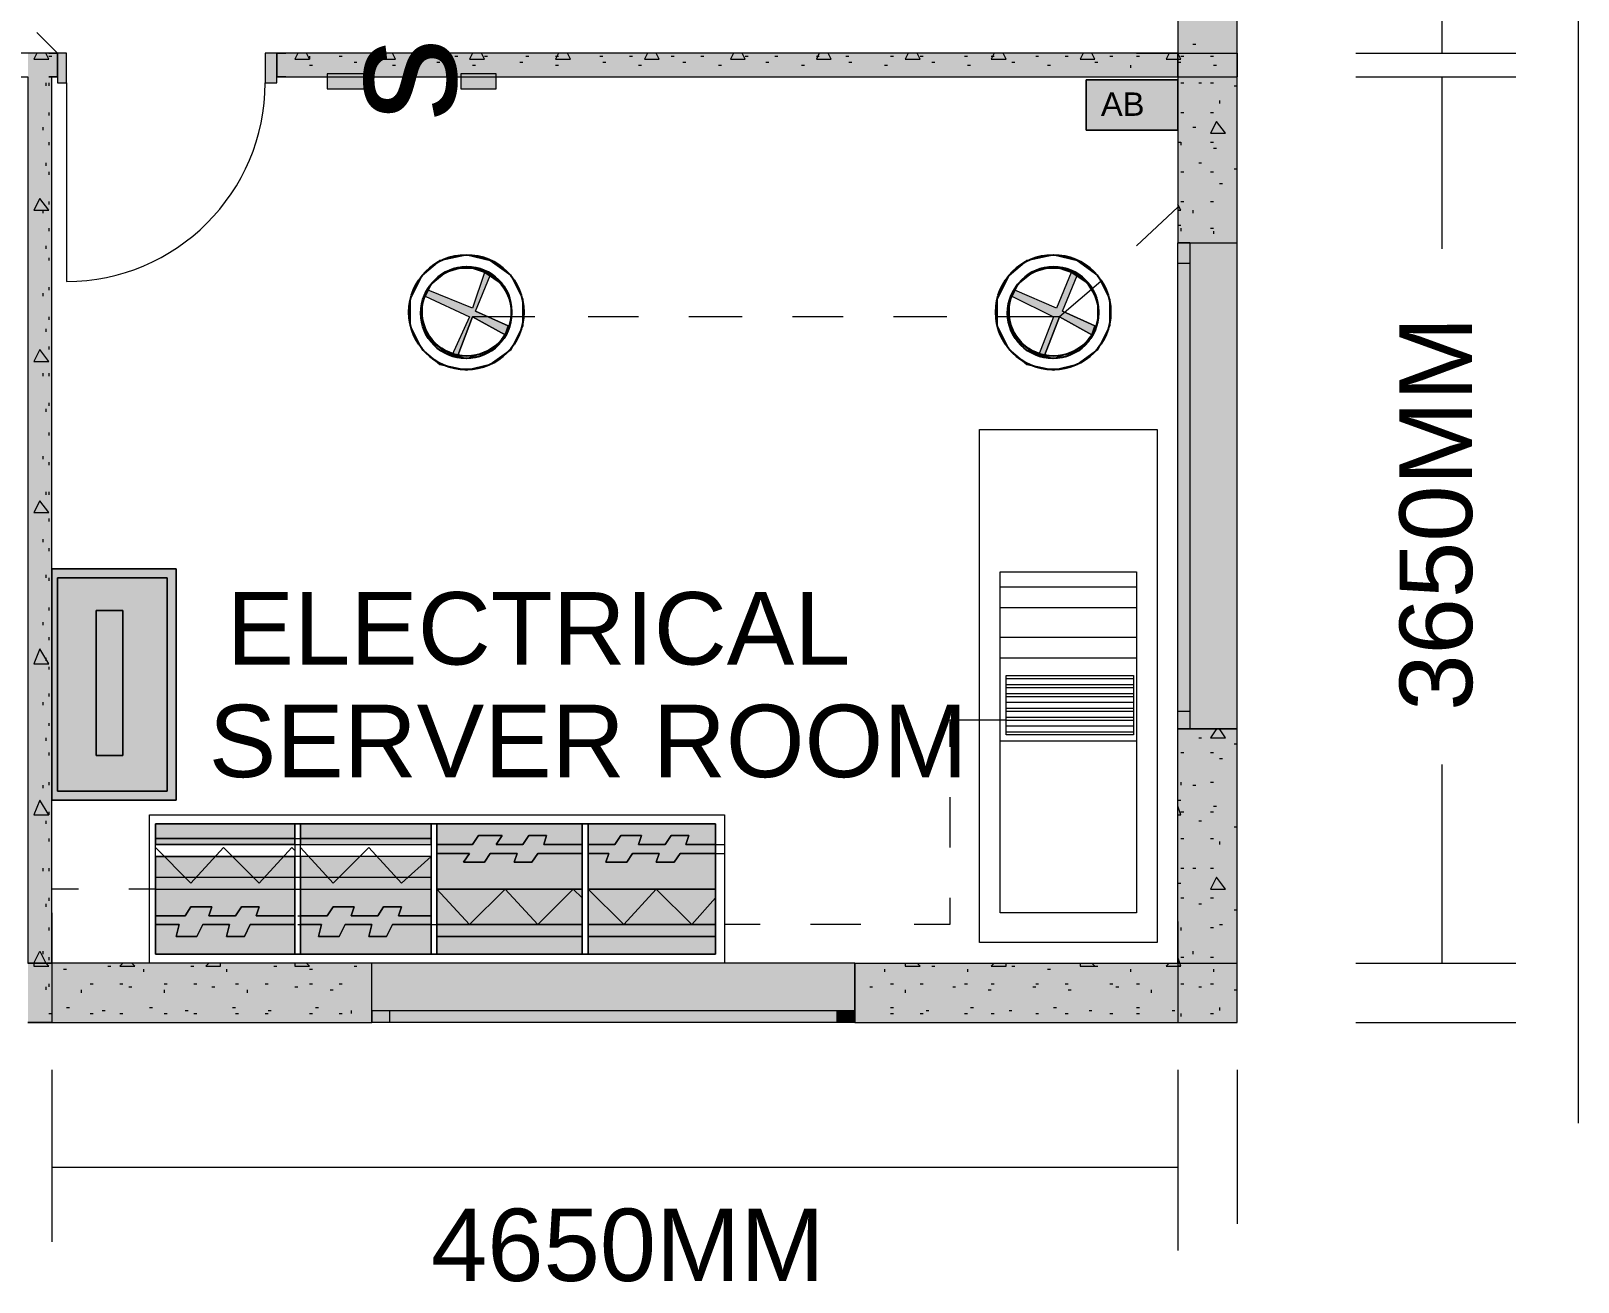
# Model space of a CAD drawing. Header units: inches. Extents: x 0.12 to 8.16, y 2.81 to 8.2.
# Drawn here: x 4.925 to 5.795, y 4.832 to 5.536 of the extents above; entities that cross this region are included whole.
import ezdxf

# ---------------------------------------------------------------- set-up
doc = ezdxf.new("R2010")
doc.units = ezdxf.units.IN
doc.header["$MEASUREMENT"] = 0
for name, color, linetype, true_color in [('PDF_Geometry', 7, 'Continuous', 0x029e21), ('PDF_Solid Fills', 7, 'Continuous', 0xffffff), ('PDF_Text', 7, 'Continuous', 0x5555ff)]:
    doc.layers.add(name, color=color, linetype=linetype, true_color=true_color)
doc.styles.add('PDF F2', font='arial.ttf')

msp = doc.modelspace()

# ---------------------------------------------------------------- hatches: boundary and pattern name
at = {"layer": 'PDF_Solid Fills', "true_color": 0xaaaaaa, "transparency": 33554559}
for points in [[(5.19333, 5.37), (5.19167, 5.365), (5.17333, 5.375), (5.165, 5.35333), (5.16167, 5.35333), (5.17167, 5.375), (5.14667, 5.38667), (5.14833, 5.39), (5.17333, 5.38), (5.18, 5.4), (5.18333, 5.39833), (5.175, 5.37833)], [(5.52333, 5.37), (5.52167, 5.365), (5.50333, 5.375), (5.495, 5.35333), (5.49167, 5.35333), (5.5, 5.375), (5.47667, 5.38667), (5.47833, 5.39), (5.50167, 5.38), (5.51, 5.4), (5.51333, 5.39833), (5.505, 5.37833)]]:
    msp.add_hatch(color=253, dxfattribs=at).paths.add_polyline_path(points)
at = {"layer": 'PDF_Solid Fills', "true_color": 0xffcc99, "transparency": 33554559}
for points in [[(5.07333, 5.08167), (5.07167, 5.08167), (4.995, 5.08167), (4.995, 5.09), (5.07333, 5.09)], [(5.07333, 5.03833), (5.05167, 5.03833), (5.05333, 5.04333), (5.04333, 5.04333), (5.04, 5.03833), (5.025, 5.03833), (5.02667, 5.04333), (5.015, 5.04333), (5.01167, 5.03833), (4.995, 5.03833), (4.995, 5.07167), (5.07333, 5.07167)]]:
    msp.add_hatch(color=31, dxfattribs=at).paths.add_polyline_path(points)
at = {"layer": 'PDF_Solid Fills', "true_color": 0x80ffff, "transparency": 33554559}
for points in [[(5.235, 5.07833), (5.21333, 5.07833), (5.215, 5.08333), (5.205, 5.08333), (5.20167, 5.07833), (5.18667, 5.07833), (5.19, 5.08333), (5.17667, 5.08333), (5.17333, 5.07833), (5.15333, 5.07833), (5.15333, 5.09), (5.235, 5.09)], [(5.23833, 5.09), (5.31, 5.09), (5.31, 5.07833), (5.29333, 5.07833), (5.295, 5.08333), (5.285, 5.08333), (5.28167, 5.07833), (5.26667, 5.07833), (5.26833, 5.08333), (5.25667, 5.08333), (5.25333, 5.07833), (5.23833, 5.07833)]]:
    msp.add_hatch(color=131, dxfattribs=at).paths.add_polyline_path(points)
at = {"layer": 'PDF_Solid Fills', "true_color": 0xaaaaff, "transparency": 33554559}
msp.add_hatch(color=161, dxfattribs=at).paths.add_polyline_path([(5.07333, 5.07833), (5.07167, 5.07833), (4.995, 5.07833), (4.995, 5.08167), (5.07333, 5.08167)])
at = {"layer": 'PDF_Solid Fills', "transparency": 33554559}
for points in [[(5.235, 5.07333), (5.21, 5.07333), (5.20667, 5.06833), (5.19667, 5.06833), (5.19833, 5.07333), (5.18333, 5.07333), (5.18, 5.06833), (5.16833, 5.06833), (5.17167, 5.07333), (5.15333, 5.07333), (5.15333, 5.07833), (5.17333, 5.07833), (5.17667, 5.08333), (5.19, 5.08333), (5.18667, 5.07833), (5.20167, 5.07833), (5.205, 5.08333), (5.215, 5.08333), (5.21333, 5.07833), (5.235, 5.07833)], [(5.31, 5.07333), (5.29, 5.07333), (5.28667, 5.06833), (5.27667, 5.06833), (5.27833, 5.07333), (5.26333, 5.07333), (5.26, 5.06833), (5.24833, 5.06833), (5.25, 5.07333), (5.23833, 5.07333), (5.23833, 5.07833), (5.25333, 5.07833), (5.25667, 5.08333), (5.26833, 5.08333), (5.26667, 5.07833), (5.28167, 5.07833), (5.285, 5.08333), (5.295, 5.08333), (5.29333, 5.07833), (5.31, 5.07833)]]:
    msp.add_hatch(color=3, dxfattribs=at).paths.add_polyline_path(points)
at = {"layer": 'PDF_Solid Fills', "true_color": 0xff6600, "transparency": 33554559}
msp.add_hatch(color=30, dxfattribs=at).paths.add_polyline_path([(5.235, 5.05333), (5.15333, 5.05333), (5.15333, 5.07333), (5.17167, 5.07333), (5.16833, 5.06833), (5.18, 5.06833), (5.18333, 5.07333), (5.19833, 5.07333), (5.19667, 5.06833), (5.20667, 5.06833), (5.21, 5.07333), (5.235, 5.07333)])
at = {"layer": 'PDF_Solid Fills', "true_color": 0xc0c0c0, "transparency": 33554559}
for points in [[(5.31, 5.05333), (5.23833, 5.05333), (5.23833, 5.07333), (5.25, 5.07333), (5.24833, 5.06833), (5.26, 5.06833), (5.26333, 5.07333), (5.27833, 5.07333), (5.27667, 5.06833), (5.28667, 5.06833), (5.29, 5.07333), (5.31, 5.07333)], [(5.15, 5.03833), (5.13167, 5.03833), (5.13333, 5.04333), (5.12333, 5.04333), (5.12, 5.03833), (5.105, 5.03833), (5.10667, 5.04333), (5.095, 5.04333), (5.09167, 5.03833), (5.07667, 5.03833), (5.07667, 5.07167), (5.15, 5.07167)]]:
    msp.add_hatch(color=9, dxfattribs=at).paths.add_polyline_path(points)
at = {"layer": 'PDF_Solid Fills', "true_color": 0x800080, "transparency": 33554559}
for points in [[(5.045, 5.02667), (5.035, 5.02667), (5.03667, 5.03333), (5.02167, 5.03333), (5.01833, 5.02667), (5.00667, 5.02667), (5.00833, 5.03333), (4.995, 5.03333), (4.995, 5.03833), (5.01167, 5.03833), (5.015, 5.04333), (5.02667, 5.04333), (5.025, 5.03833), (5.04, 5.03833), (5.04333, 5.04333), (5.05333, 5.04333), (5.05167, 5.03833), (5.07333, 5.03833), (5.07333, 5.03333), (5.04833, 5.03333)], [(5.07667, 5.03833), (5.09167, 5.03833), (5.095, 5.04333), (5.10667, 5.04333), (5.105, 5.03833), (5.12, 5.03833), (5.12333, 5.04333), (5.13333, 5.04333), (5.13167, 5.03833), (5.15, 5.03833), (5.15, 5.03333), (5.12833, 5.03333), (5.125, 5.02667), (5.115, 5.02667), (5.11667, 5.03333), (5.10167, 5.03333), (5.09833, 5.02667), (5.08667, 5.02667), (5.08833, 5.03333), (5.07667, 5.03333)]]:
    msp.add_hatch(color=216, dxfattribs=at).paths.add_polyline_path(points)
at = {"layer": 'PDF_Solid Fills', "true_color": 0xe8e8e8, "transparency": 33554559}
for points in [[(5.07333, 5.01667), (4.995, 5.01667), (4.995, 5.03333), (5.00833, 5.03333), (5.00667, 5.02667), (5.01833, 5.02667), (5.02167, 5.03333), (5.03667, 5.03333), (5.035, 5.02667), (5.045, 5.02667), (5.04833, 5.03333), (5.07333, 5.03333)], [(5.07667, 5.03333), (5.08833, 5.03333), (5.08667, 5.02667), (5.09833, 5.02667), (5.10167, 5.03333), (5.11667, 5.03333), (5.115, 5.02667), (5.125, 5.02667), (5.12833, 5.03333), (5.15, 5.03333), (5.15, 5.01667), (5.07667, 5.01667)]]:
    msp.add_hatch(color=254, dxfattribs=at).paths.add_polyline_path(points)

# ---------------------------------------------------------------- linework, layer by layer
at = {"layer": 'PDF_Geometry', "color": 7, "lineweight": 13}
for points in [[(5.06333, 6.47667), (5.06333, 6.46333), (5.57, 6.465), (5.57, 5.41667), (5.57667, 5.41667), (5.60333, 5.41667), (5.60333, 6.53), (5.59667, 6.53), (5.60333, 6.53), (5.59667, 6.53), (5.57, 6.53), (5.57, 6.47833)], [(5.57, 5.48), (5.57, 5.50833), (5.51833, 5.50833), (5.51833, 5.48)], [(5.57667, 5.41667), (5.57, 5.41667)], [(5.00667, 5.10333), (5.00667, 5.23333), (4.93667, 5.23333), (4.93667, 5.10333)], [(4.94, 5.10833), (5.00167, 5.10833), (5.00167, 5.22833), (4.94, 5.22833)], [(4.97667, 5.21), (4.96167, 5.21), (4.96167, 5.12833), (4.97667, 5.12833)], [(5.07333, 5.08167), (5.07333, 5.09), (4.995, 5.09), (4.995, 5.08167), (5.07167, 5.08167)], [(5.07667, 5.09), (5.07667, 5.08167), (5.15, 5.08167), (5.15, 5.09)], [(5.235, 5.07833), (5.235, 5.09), (5.15333, 5.09), (5.15333, 5.07833), (5.17333, 5.07833), (5.17667, 5.08333), (5.19, 5.08333), (5.18667, 5.07833), (5.20167, 5.07833), (5.205, 5.08333), (5.215, 5.08333), (5.21333, 5.07833)], [(5.23833, 5.09), (5.23833, 5.07833), (5.25333, 5.07833), (5.25667, 5.08333), (5.26833, 5.08333), (5.26667, 5.07833), (5.28167, 5.07833), (5.285, 5.08333), (5.295, 5.08333), (5.29333, 5.07833), (5.31, 5.07833), (5.31, 5.09)], [(5.07333, 5.07833), (5.07333, 5.08167), (4.995, 5.08167), (4.995, 5.07833), (5.07167, 5.07833)], [(5.07667, 5.08167), (5.07667, 5.07833), (5.15, 5.07833), (5.15, 5.08167)], [(5.235, 5.07333), (5.235, 5.07833), (5.21333, 5.07833), (5.215, 5.08333), (5.205, 5.08333), (5.20167, 5.07833), (5.18667, 5.07833), (5.19, 5.08333), (5.17667, 5.08333), (5.17333, 5.07833), (5.15333, 5.07833), (5.15333, 5.07333), (5.17167, 5.07333), (5.16833, 5.06833), (5.18, 5.06833), (5.18333, 5.07333), (5.19833, 5.07333), (5.19667, 5.06833), (5.20667, 5.06833), (5.21, 5.07333)], [(5.31, 5.07333), (5.31, 5.07833), (5.29333, 5.07833), (5.295, 5.08333), (5.285, 5.08333), (5.28167, 5.07833), (5.26667, 5.07833), (5.26833, 5.08333), (5.25667, 5.08333), (5.25333, 5.07833), (5.23833, 5.07833), (5.23833, 5.07333), (5.25, 5.07333), (5.24833, 5.06833), (5.26, 5.06833), (5.26333, 5.07333), (5.27833, 5.07333), (5.27667, 5.06833), (5.28667, 5.06833), (5.29, 5.07333)], [(5.235, 5.05333), (5.235, 5.07333), (5.21, 5.07333), (5.20667, 5.06833), (5.19667, 5.06833), (5.19833, 5.07333), (5.18333, 5.07333), (5.18, 5.06833), (5.16833, 5.06833), (5.17167, 5.07333), (5.15333, 5.07333), (5.15333, 5.05333)], [(5.31, 5.05333), (5.31, 5.07333), (5.29, 5.07333), (5.28667, 5.06833), (5.27667, 5.06833), (5.27833, 5.07333), (5.26333, 5.07333), (5.26, 5.06833), (5.24833, 5.06833), (5.25, 5.07333), (5.23833, 5.07333), (5.23833, 5.05333)], [(5.07333, 5.03833), (5.07333, 5.07167), (4.995, 5.07167), (4.995, 5.03833), (5.01167, 5.03833), (5.015, 5.04333), (5.02667, 5.04333), (5.025, 5.03833), (5.04, 5.03833), (5.04333, 5.04333), (5.05333, 5.04333), (5.05167, 5.03833)], [(5.15, 5.03833), (5.15, 5.07167), (5.07667, 5.07167), (5.07667, 5.03833), (5.09167, 5.03833), (5.095, 5.04333), (5.10667, 5.04333), (5.105, 5.03833), (5.12, 5.03833), (5.12333, 5.04333), (5.13333, 5.04333), (5.13167, 5.03833)], [(5.045, 5.02667), (5.04833, 5.03333), (5.07333, 5.03333), (5.07333, 5.03833), (5.05167, 5.03833), (5.05333, 5.04333), (5.04333, 5.04333), (5.04, 5.03833), (5.025, 5.03833), (5.02667, 5.04333), (5.015, 5.04333), (5.01167, 5.03833), (4.995, 5.03833), (4.995, 5.03333), (5.00833, 5.03333), (5.00667, 5.02667), (5.01833, 5.02667), (5.02167, 5.03333), (5.03667, 5.03333), (5.035, 5.02667)], [(5.07667, 5.03833), (5.07667, 5.03333), (5.08833, 5.03333), (5.08667, 5.02667), (5.09833, 5.02667), (5.10167, 5.03333), (5.11667, 5.03333), (5.115, 5.02667), (5.125, 5.02667), (5.12833, 5.03333), (5.15, 5.03333), (5.15, 5.03833), (5.13167, 5.03833), (5.13333, 5.04333), (5.12333, 5.04333), (5.12, 5.03833), (5.105, 5.03833), (5.10667, 5.04333), (5.095, 5.04333), (5.09167, 5.03833)], [(5.07333, 5.01667), (5.07333, 5.03333), (5.04833, 5.03333), (5.045, 5.02667), (5.035, 5.02667), (5.03667, 5.03333), (5.02167, 5.03333), (5.01833, 5.02667), (5.00667, 5.02667), (5.00833, 5.03333), (4.995, 5.03333), (4.995, 5.01667)], [(5.07667, 5.03333), (5.07667, 5.01667), (5.15, 5.01667), (5.15, 5.03333), (5.12833, 5.03333), (5.125, 5.02667), (5.115, 5.02667), (5.11667, 5.03333), (5.10167, 5.03333), (5.09833, 5.02667), (5.08667, 5.02667), (5.08833, 5.03333)], [(5.235, 5.02667), (5.235, 5.03333), (5.15333, 5.03333), (5.15333, 5.02667)], [(5.23833, 5.03333), (5.23833, 5.02667), (5.31, 5.02667), (5.31, 5.03333)], [(5.235, 5.01667), (5.235, 5.02667), (5.15333, 5.02667), (5.15333, 5.01667)], [(5.31, 5.01667), (5.31, 5.02667), (5.23833, 5.02667), (5.23833, 5.01667)]]:
    msp.add_lwpolyline(points, close=True, dxfattribs=at)
at = {"layer": 'PDF_Geometry', "color": 253, "lineweight": 9, "true_color": 0xaaaaaa}
for points in [[(5.795, 6.015), (5.795, 4.92167)], [(4.93667, 5.04), (4.93667, 4.97833)], [(5.57, 5.035), (5.57, 4.97833)], [(4.93667, 4.95167), (4.93667, 4.855)], [(5.57, 4.95167), (5.57, 4.85)], [(5.60333, 4.95167), (5.60333, 4.865)], [(5.57, 4.89667), (4.93667, 4.89667)]]:
    msp.add_lwpolyline(points, dxfattribs=at)
at = {"layer": 'PDF_Geometry', "color": 251, "lineweight": 9, "true_color": 0x6a6a6a}
for points in [[(5.71833, 5.82833), (5.71833, 5.52333)], [(5.54667, 5.52333), (5.60333, 5.52333)], [(5.67, 5.52333), (5.76, 5.52333)], [(5.54333, 5.51), (5.60333, 5.51)], [(5.67, 5.51), (5.76, 5.51)], [(5.71833, 5.51), (5.71833, 5.41333)], [(5.175, 5.37833), (5.19333, 5.37)], [(5.505, 5.37833), (5.52333, 5.37)], [(5.17167, 5.375), (5.16167, 5.35333)], [(5.19167, 5.365), (5.17333, 5.375), (5.165, 5.35333)], [(5.5, 5.375), (5.49167, 5.35333)], [(5.52167, 5.365), (5.50333, 5.375), (5.495, 5.35333)], [(5.71833, 5.12333), (5.71833, 5.01167)], [(5.53833, 5.01167), (5.60333, 5.01167)], [(5.67, 5.01167), (5.76, 5.01167)], [(5.55667, 4.97833), (5.60333, 4.97833)], [(5.67, 4.97833), (5.76, 4.97833)]]:
    msp.add_lwpolyline(points, dxfattribs=at)
at = {"layer": 'PDF_Geometry', "color": 1, "lineweight": 13}
for points in [[(4.94, 5.52333), (4.92833, 5.535)], [(4.93667, 5.21833), (4.93667, 5.24)], [(4.93667, 5.16), (4.93667, 5.19)], [(5.47333, 5.14833), (5.44167, 5.14833), (5.44167, 5.13333)], [(4.93667, 5.10333), (4.93667, 5.13167)], [(5.44167, 5.105), (5.44167, 5.07667)], [(4.95167, 5.05333), (4.93667, 5.05333), (4.93667, 5.075)], [(4.995, 5.05333), (4.98, 5.05333)], [(5.44167, 5.04833), (5.44167, 5.03333), (5.42167, 5.03333)], [(5.335, 5.03333), (5.315, 5.03333)], [(5.39167, 5.03333), (5.36333, 5.03333)]]:
    msp.add_lwpolyline(points, dxfattribs=at)
at = {"layer": 'PDF_Geometry', "color": 54, "lineweight": 13, "true_color": 0x9f9f00}
for points in [[(5.57833, 5.52833), (5.58, 5.52833)], [(5.57, 5.52), (5.57167, 5.52), (5.57, 5.52333)], [(5.57, 5.51833), (5.57167, 5.51833)], [(5.57167, 5.52167), (5.57333, 5.52167)], [(5.58833, 5.52167), (5.59, 5.52167)], [(5.59, 5.51667), (5.59167, 5.51667)], [(5.57167, 5.50667), (5.57333, 5.50667)], [(5.58167, 5.50667), (5.58333, 5.50667)], [(5.58833, 5.50667), (5.59, 5.50667)], [(5.60167, 5.505), (5.60333, 5.505)], [(5.57167, 5.49), (5.57333, 5.49)], [(5.58833, 5.49), (5.59, 5.49)], [(5.59333, 5.49667), (5.59333, 5.495)], [(5.57833, 5.48167), (5.58, 5.48167)], [(5.57, 5.47333), (5.57167, 5.47333), (5.57167, 5.47167)], [(5.58833, 5.47333), (5.59, 5.47333)], [(5.59, 5.47), (5.59167, 5.47)], [(5.57167, 5.45667), (5.57333, 5.45667)], [(5.58167, 5.46167), (5.58333, 5.46167)], [(5.58833, 5.45667), (5.59, 5.45667)], [(5.60167, 5.45833), (5.60333, 5.45833)], [(5.59333, 5.45), (5.595, 5.45)], [(5.57, 5.435), (5.57167, 5.435), (5.57, 5.43833)], [(5.57167, 5.44), (5.57333, 5.44)], [(5.58833, 5.44), (5.59, 5.44)], [(5.57833, 5.435), (5.57833, 5.43333)], [(5.57, 5.42667), (5.57167, 5.42667)], [(5.57167, 5.425), (5.57167, 5.42333)], [(5.58833, 5.425), (5.59, 5.425)], [(5.59, 5.42333), (5.59, 5.42167)], [(5.59167, 5.14333), (5.58833, 5.13833), (5.59667, 5.13833), (5.59333, 5.14333)], [(5.58167, 5.13833), (5.58333, 5.13833)], [(5.60167, 5.135), (5.60333, 5.135)], [(5.57167, 5.13), (5.57333, 5.13)], [(5.58833, 5.13), (5.59, 5.13)], [(5.59333, 5.12667), (5.595, 5.12667)], [(5.57167, 5.11333), (5.57167, 5.11167)], [(5.57833, 5.11167), (5.58, 5.11167)], [(5.58833, 5.11333), (5.59, 5.11333)], [(5.57, 5.10333), (5.57167, 5.10333)], [(5.57, 5.095), (5.57167, 5.095), (5.57, 5.1)], [(5.59, 5.1), (5.59167, 5.1)], [(5.57167, 5.09667), (5.57333, 5.09667)], [(5.58167, 5.09167), (5.58333, 5.09167)], [(5.58833, 5.09667), (5.59, 5.09667)], [(5.57167, 5.08167), (5.57333, 5.08167)], [(5.58833, 5.08167), (5.59, 5.08167)], [(5.60167, 5.08833), (5.60333, 5.08833)], [(5.59333, 5.08), (5.59333, 5.07833)], [(5.57167, 5.065), (5.57333, 5.065)], [(5.57833, 5.065), (5.58, 5.065)], [(5.58833, 5.065), (5.59, 5.065)], [(5.57, 5.05667), (5.57167, 5.05667)], [(5.57167, 5.04833), (5.57333, 5.04833)], [(5.58833, 5.04833), (5.59, 5.04833)], [(5.59, 5.05333), (5.59167, 5.05333)], [(5.58167, 5.045), (5.58333, 5.045)], [(5.60167, 5.04167), (5.60333, 5.04167)], [(5.57167, 5.03167), (5.57167, 5.03)], [(5.58833, 5.03167), (5.59, 5.03167)], [(5.59333, 5.03333), (5.595, 5.03333)], [(4.92667, 5.01167), (4.92667, 5.01), (4.935, 5.01), (4.93333, 5.01167)], [(4.97667, 5.01167), (4.975, 5.01), (4.98333, 5.01), (4.98167, 5.01167)], [(5.025, 5.01167), (5.02333, 5.01), (5.03167, 5.01), (5.03167, 5.01167)], [(5.07333, 5.01167), (5.07333, 5.01), (5.08167, 5.01), (5.08, 5.01167)], [(5.41667, 5.01167), (5.41667, 5.01), (5.425, 5.01), (5.42333, 5.01167)], [(5.46667, 5.01167), (5.465, 5.01), (5.47333, 5.01), (5.47333, 5.01167)], [(5.515, 5.01167), (5.515, 5.01), (5.52333, 5.01), (5.52167, 5.01167)], [(5.565, 5.01167), (5.56333, 5.01), (5.57, 5.01)], [(5.57167, 5.01), (5.57, 5.01), (5.57167, 5.01), (5.57, 5.015)], [(5.57167, 5.015), (5.57333, 5.015)], [(5.57833, 5.01833), (5.57833, 5.01667)], [(5.58833, 5.015), (5.59, 5.015)], [(4.94333, 5.00833), (4.945, 5.00833)], [(4.96833, 5.01), (4.97, 5.01)], [(4.98833, 5.00833), (4.98833, 5.00667)], [(5.015, 5.01), (5.01667, 5.01)], [(5.035, 5.00833), (5.035, 5.00667)], [(5.06167, 5.01), (5.06333, 5.01)], [(5.08167, 5.00833), (5.08333, 5.00833)], [(5.10667, 5.01), (5.10833, 5.01)], [(5.405, 5.00833), (5.405, 5.00667)], [(5.43167, 5.01), (5.43333, 5.01)], [(5.45167, 5.00833), (5.45167, 5.00667)], [(5.47667, 5.01), (5.47833, 5.01)], [(5.49667, 5.00833), (5.49833, 5.00833)], [(5.52333, 5.01), (5.525, 5.01)], [(5.54333, 5.00833), (5.54333, 5.00667)], [(5.59, 5.00833), (5.59, 5.00667)], [(4.93333, 4.99833), (4.93333, 4.99667)], [(4.935, 5), (4.935, 4.99833)], [(4.95333, 4.99667), (4.95333, 4.995)], [(4.95833, 5), (4.96, 5)], [(4.975, 5), (4.97667, 5)], [(4.98, 4.99833), (4.98167, 4.99833)], [(5, 5), (5.00167, 5)], [(5, 4.99667), (5, 4.995)], [(5.01667, 5), (5.01833, 5)], [(5.02667, 4.99833), (5.02833, 4.99833)], [(5.04, 5), (5.04167, 5)], [(5.04667, 4.99667), (5.04667, 4.995)], [(5.05667, 5), (5.05833, 5)], [(5.07333, 4.99833), (5.075, 4.99833)], [(5.08167, 5), (5.08333, 5)], [(5.09333, 4.99667), (5.095, 4.99667)], [(5.09833, 5), (5.1, 5)], [(5.39667, 4.99833), (5.39833, 4.99833)], [(5.40833, 5), (5.41, 5)], [(5.41667, 4.99667), (5.41667, 4.995)], [(5.425, 5), (5.42667, 5)], [(5.44333, 4.99833), (5.445, 4.99833)], [(5.45, 5), (5.45167, 5)], [(5.46333, 4.99667), (5.465, 4.99667)], [(5.465, 5), (5.46667, 5)], [(5.48833, 4.99833), (5.49, 4.99833)], [(5.49, 5), (5.49167, 5)], [(5.50667, 5), (5.50833, 5)], [(5.50833, 4.99667), (5.51, 4.99667)], [(5.53167, 5), (5.53333, 5)], [(5.535, 4.99833), (5.53667, 4.99833)], [(5.54667, 5), (5.54833, 5)], [(5.555, 4.99667), (5.555, 4.995)], [(5.57167, 5), (5.57333, 5)], [(5.58167, 4.99833), (5.58333, 4.99833)], [(5.58833, 5), (5.59, 5)], [(5.60167, 4.99667), (5.60333, 4.99667)], [(4.945, 4.98667), (4.94667, 4.98667)], [(4.99167, 4.98667), (4.99333, 4.98667)], [(5.03833, 4.98667), (5.04, 4.98667)], [(5.085, 4.98667), (5.08667, 4.98667)], [(5.40833, 4.98667), (5.41, 4.98667)], [(5.45333, 4.98667), (5.455, 4.98667)], [(5.5, 4.98667), (5.50167, 4.98667)], [(5.54667, 4.98667), (5.54833, 4.98667)], [(5.59333, 4.98667), (5.59333, 4.985)], [(4.935, 4.98333), (4.93667, 4.98333)], [(4.95833, 4.98333), (4.96, 4.98333)], [(4.965, 4.985), (4.96667, 4.985)], [(4.975, 4.98333), (4.97667, 4.98333)], [(5, 4.98333), (5.00167, 4.98333)], [(5.01167, 4.985), (5.01333, 4.985)], [(5.01667, 4.98333), (5.01833, 4.98333)], [(5.04, 4.98333), (5.04167, 4.98333)], [(5.05667, 4.98333), (5.05833, 4.98333)], [(5.05833, 4.985), (5.06, 4.985)], [(5.08167, 4.98333), (5.08333, 4.98333)], [(5.09833, 4.98333), (5.1, 4.98333)], [(5.105, 4.985), (5.105, 4.98333)], [(5.40833, 4.98333), (5.41, 4.98333)], [(5.425, 4.98333), (5.42667, 4.98333)], [(5.42833, 4.985), (5.43, 4.985)], [(5.45, 4.98333), (5.45167, 4.98333)], [(5.465, 4.98333), (5.46667, 4.98333)], [(5.475, 4.985), (5.47667, 4.985)], [(5.49, 4.98333), (5.49167, 4.98333)], [(5.50667, 4.98333), (5.50833, 4.98333)], [(5.52, 4.985), (5.52167, 4.985)], [(5.53167, 4.98333), (5.53333, 4.98333)], [(5.54667, 4.98333), (5.54833, 4.98333)], [(5.56667, 4.985), (5.56833, 4.985)], [(5.57167, 4.98333), (5.57167, 4.98167)], [(5.58833, 4.98333), (5.59, 4.98333)]]:
    msp.add_lwpolyline(points, dxfattribs=at)
at = {"layer": 'PDF_Geometry', "color": 7, "lineweight": 9}
for points in [[(4.93667, 5.01167), (4.93667, 5.51), (4.94, 5.51), (4.94, 5.52333), (4.92333, 5.52333), (4.73167, 5.52333), (4.73167, 5.51), (4.73167, 5.52333), (4.73167, 5.51), (4.92333, 5.51), (4.92333, 5.01167)], [(4.94, 5.52333), (4.935, 5.52333), (4.94, 5.52333), (4.94, 5.51), (4.935, 5.51), (4.94, 5.51), (4.935, 5.51)], [(4.935, 5.52333), (4.94, 5.52333), (4.94, 5.51)], [(5.06333, 5.51), (5.06833, 5.51), (5.06333, 5.51), (5.06333, 5.52333), (5.06333, 5.51), (5.57, 5.51), (5.57, 5.52333), (5.06333, 5.52333), (5.06833, 5.52333), (5.06333, 5.52333), (5.06833, 5.52333)], [(5.06333, 5.52333), (5.06333, 5.51), (5.06833, 5.51)], [(5.60333, 5.52333), (5.60333, 5.51)], [(4.92333, 4.97833), (4.93667, 4.97833)]]:
    msp.add_lwpolyline(points, dxfattribs=at)
at = {"layer": 'PDF_Geometry', "color": 85, "lineweight": 13, "true_color": 0x68b353}
for points in [[(4.92833, 5.52333), (4.92667, 5.52), (4.935, 5.52), (4.93333, 5.52333)], [(4.935, 5.52167), (4.93667, 5.52167)], [(5.075, 5.52333), (5.07333, 5.52), (5.08167, 5.52), (5.08, 5.52333)], [(5.08167, 5.52167), (5.08167, 5.52)], [(5.08167, 5.51667), (5.08333, 5.51667)], [(5.09833, 5.52167), (5.1, 5.52167)], [(5.10667, 5.51833), (5.10833, 5.51833)], [(5.12333, 5.52333), (5.12167, 5.52), (5.13, 5.52), (5.12833, 5.52333)], [(5.12167, 5.52167), (5.12333, 5.52167)], [(5.12833, 5.51667), (5.13, 5.51667)], [(5.13833, 5.52167), (5.14, 5.52167)], [(5.15333, 5.51833), (5.155, 5.51833)], [(5.16333, 5.52167), (5.165, 5.52167)], [(5.17333, 5.52333), (5.17167, 5.52), (5.18, 5.52), (5.17833, 5.52333)], [(5.17333, 5.51667), (5.175, 5.51667)], [(5.18, 5.52167), (5.18167, 5.52167)], [(5.2, 5.51833), (5.20167, 5.51833)], [(5.20333, 5.52167), (5.205, 5.52167)], [(5.22167, 5.52333), (5.22, 5.52), (5.22833, 5.52), (5.22667, 5.52333)], [(5.22, 5.52167), (5.22167, 5.52167)], [(5.22, 5.51667), (5.22167, 5.51667)], [(5.245, 5.52167), (5.24667, 5.52167)], [(5.24667, 5.51833), (5.24833, 5.51833)], [(5.26167, 5.52167), (5.26333, 5.52167)], [(5.26667, 5.51667), (5.26833, 5.51667)], [(5.27167, 5.52333), (5.27, 5.52), (5.27833, 5.52), (5.27667, 5.52333)], [(5.285, 5.52167), (5.28667, 5.52167)], [(5.29167, 5.51833), (5.29333, 5.51833)], [(5.30167, 5.52167), (5.30333, 5.52167)], [(5.31167, 5.51667), (5.31333, 5.51667)], [(5.32, 5.52333), (5.31833, 5.52), (5.32667, 5.52), (5.325, 5.52333)], [(5.32667, 5.52167), (5.32833, 5.52167)], [(5.33833, 5.51833), (5.34, 5.51833)], [(5.34333, 5.52167), (5.345, 5.52167)], [(5.35833, 5.51667), (5.36, 5.51667)], [(5.36833, 5.52333), (5.36667, 5.52), (5.375, 5.52), (5.37333, 5.52333)], [(5.36667, 5.52167), (5.36833, 5.52167)], [(5.38333, 5.52167), (5.385, 5.52167)], [(5.385, 5.51833), (5.38667, 5.51833)], [(5.405, 5.51667), (5.40667, 5.51667)], [(5.40833, 5.52167), (5.41, 5.52167)], [(5.41833, 5.52333), (5.41667, 5.52), (5.425, 5.52), (5.42333, 5.52333)], [(5.425, 5.52167), (5.42667, 5.52167)], [(5.43167, 5.51833), (5.43333, 5.51833)], [(5.45, 5.52167), (5.45167, 5.52167)], [(5.45167, 5.51667), (5.45333, 5.51667)], [(5.46667, 5.52333), (5.465, 5.52), (5.47333, 5.52), (5.47167, 5.52333)], [(5.465, 5.52167), (5.46667, 5.52167)], [(5.47667, 5.51833), (5.47833, 5.51833)], [(5.49, 5.52167), (5.49167, 5.52167)], [(5.49667, 5.51667), (5.49833, 5.51667)], [(5.50667, 5.52167), (5.50833, 5.52167)], [(5.51667, 5.52333), (5.515, 5.52), (5.52333, 5.52), (5.52167, 5.52333)], [(5.52333, 5.51833), (5.525, 5.51833)], [(5.53167, 5.52167), (5.53333, 5.52167)], [(5.54333, 5.51667), (5.54333, 5.515)], [(5.54667, 5.52167), (5.54833, 5.52167)], [(5.565, 5.52333), (5.56333, 5.52), (5.57, 5.52)], [(4.93333, 5.50667), (4.93333, 5.505)], [(4.935, 5.50667), (4.935, 5.505)], [(4.935, 5.49), (4.935, 5.48833)], [(4.93167, 5.48167), (4.93167, 5.48)], [(4.935, 5.47333), (4.935, 5.47167)], [(4.93333, 5.46167), (4.93333, 5.46)], [(4.935, 5.45667), (4.935, 5.455)], [(4.935, 5.44), (4.935, 5.43833)], [(4.93167, 5.435), (4.93167, 5.43333)], [(4.935, 5.425), (4.935, 5.42333)], [(4.93333, 5.415), (4.93333, 5.41333)], [(4.935, 5.40833), (4.935, 5.40667)], [(4.93167, 5.38833), (4.93167, 5.38667)], [(4.935, 5.39167), (4.935, 5.39)], [(4.93333, 5.36833), (4.93333, 5.36667)], [(4.935, 5.375), (4.935, 5.37333)], [(4.935, 5.35833), (4.935, 5.35667)], [(4.93167, 5.34333), (4.93167, 5.34167)], [(4.935, 5.34333), (4.935, 5.34167)], [(4.935, 5.32667), (4.935, 5.325)], [(4.93333, 5.32333), (4.93333, 5.32167)], [(4.935, 5.31), (4.935, 5.30833)], [(4.93167, 5.29667), (4.93167, 5.295)], [(4.935, 5.29333), (4.935, 5.29167)], [(4.93333, 5.27667), (4.93333, 5.275)], [(4.935, 5.27667), (4.935, 5.275)], [(4.935, 5.26167), (4.935, 5.26)], [(4.93167, 5.25), (4.93167, 5.24833)], [(4.935, 5.245), (4.935, 5.24333)], [(4.93333, 5.23), (4.93333, 5.22833)], [(4.935, 5.22833), (4.935, 5.22667)], [(4.935, 5.21167), (4.935, 5.21)], [(4.93167, 5.20333), (4.93167, 5.20167)], [(4.935, 5.195), (4.935, 5.19333)], [(4.93333, 5.18333), (4.93333, 5.18167)], [(4.935, 5.17833), (4.935, 5.17667)], [(4.935, 5.16333), (4.935, 5.16167)], [(4.93167, 5.15833), (4.93167, 5.15667)], [(4.935, 5.14667), (4.935, 5.145)], [(4.93333, 5.13833), (4.93333, 5.13667)], [(4.935, 5.13), (4.935, 5.12833)], [(4.93167, 5.11167), (4.93167, 5.11)], [(4.935, 5.11333), (4.935, 5.11167)], [(4.93333, 5.09167), (4.93333, 5.09)], [(4.935, 5.09667), (4.935, 5.095)], [(4.935, 5.08167), (4.935, 5.08)], [(4.93167, 5.065), (4.93167, 5.06333)], [(4.935, 5.065), (4.935, 5.06333)], [(4.935, 5.04833), (4.935, 5.04667)], [(4.93333, 5.045), (4.93333, 5.04333)], [(4.935, 5.03167), (4.935, 5.03)], [(4.92667, 5.01167), (4.93, 5.01833), (4.93333, 5.01167)], [(4.93167, 5.01833), (4.93167, 5.01667)], [(4.935, 5.015), (4.935, 5.01333)]]:
    msp.add_lwpolyline(points, dxfattribs=at)
at = {"layer": 'PDF_Geometry', "color": 30, "lineweight": 9, "true_color": 0xff6600}
for points in [[(4.94, 5.50667), (4.945, 5.50667), (4.945, 5.52333), (4.94, 5.52333)], [(5.06333, 5.52333), (5.05667, 5.52333), (5.05667, 5.50667), (5.06333, 5.50667)]]:
    msp.add_lwpolyline(points, close=True, dxfattribs=at)
at = {"layer": 'PDF_Geometry', "color": 8, "lineweight": 13, "true_color": 0x7f7f7f}
for points in [[(5.09167, 5.51167), (5.09167, 5.50333), (5.11333, 5.50333), (5.11333, 5.51167)], [(5.16667, 5.51167), (5.16667, 5.50333), (5.18667, 5.50333), (5.18667, 5.51167)], [(5.17, 5.41), (5.155, 5.40667), (5.145, 5.39833), (5.13833, 5.385), (5.13833, 5.37), (5.145, 5.35667), (5.155, 5.34833), (5.17, 5.345), (5.18333, 5.34833), (5.195, 5.35667), (5.20167, 5.37), (5.20167, 5.385), (5.195, 5.39833), (5.18333, 5.40667)], [(5.17, 5.35167), (5.18, 5.355), (5.19, 5.36167), (5.195, 5.37167), (5.195, 5.38333), (5.19, 5.39333), (5.18, 5.4), (5.17, 5.40333), (5.15833, 5.4), (5.15, 5.39333), (5.145, 5.38333), (5.145, 5.37167), (5.15, 5.36167), (5.15833, 5.355)], [(5.17, 5.40333), (5.15833, 5.4), (5.15, 5.39333), (5.145, 5.38333), (5.145, 5.37167), (5.15, 5.36167), (5.15833, 5.355), (5.17, 5.35167), (5.18, 5.355), (5.19, 5.36167), (5.195, 5.37167), (5.195, 5.38333), (5.19, 5.39333), (5.18, 5.4)], [(5.5, 5.41), (5.485, 5.40667), (5.475, 5.39833), (5.46833, 5.385), (5.46833, 5.37), (5.475, 5.35667), (5.485, 5.34833), (5.5, 5.345), (5.51333, 5.34833), (5.525, 5.35667), (5.53167, 5.37), (5.53167, 5.385), (5.525, 5.39833), (5.51333, 5.40667)], [(5.5, 5.35167), (5.51, 5.355), (5.52, 5.36167), (5.525, 5.37167), (5.525, 5.38333), (5.52, 5.39333), (5.51, 5.4), (5.5, 5.40333), (5.48833, 5.4), (5.48, 5.39333), (5.475, 5.38333), (5.475, 5.37167), (5.48, 5.36167), (5.48833, 5.355)], [(5.5, 5.40333), (5.48833, 5.4), (5.48, 5.39333), (5.475, 5.38333), (5.475, 5.37167), (5.48, 5.36167), (5.48833, 5.355), (5.5, 5.35167), (5.51, 5.355), (5.52, 5.36167), (5.525, 5.37167), (5.525, 5.38333), (5.52, 5.39333), (5.51, 5.4)], [(5.19333, 5.37), (5.175, 5.37833), (5.18333, 5.39833), (5.18, 5.4), (5.17333, 5.38), (5.14833, 5.39), (5.14667, 5.38667), (5.17167, 5.375), (5.16167, 5.35333), (5.165, 5.35333), (5.17333, 5.375), (5.19167, 5.365)], [(5.52333, 5.37), (5.505, 5.37833), (5.51333, 5.39833), (5.51, 5.4), (5.50167, 5.38), (5.47833, 5.39), (5.47667, 5.38667), (5.5, 5.375), (5.49167, 5.35333), (5.495, 5.35333), (5.50333, 5.375), (5.52167, 5.365)]]:
    msp.add_lwpolyline(points, close=True, dxfattribs=at)
at = {"layer": 'PDF_Geometry', "color": 251, "lineweight": 9, "true_color": 0x6a6a6a}
for points in [[(5.11333, 5.50333), (5.11333, 5.51167), (5.09167, 5.51167), (5.09167, 5.50333)], [(5.18667, 5.50333), (5.18667, 5.51167), (5.16667, 5.51167), (5.16667, 5.50333)]]:
    msp.add_lwpolyline(points, close=True, dxfattribs=at)
at = {"layer": 'PDF_Geometry', "color": 1, "lineweight": 13}
msp.add_lwpolyline([(5.51833, 5.50833), (5.57, 5.50833), (5.57, 5.48), (5.51833, 5.48)], close=True, dxfattribs=at)
at = {"layer": 'PDF_Geometry', "color": 30, "lineweight": 13, "true_color": 0xff6600}
msp.add_lwpolyline([(4.945, 5.50667), (4.945, 5.395, 0.41418), (5.05667, 5.50667)], format="xyb", dxfattribs=at)
at = {"layer": 'PDF_Geometry', "color": 54, "lineweight": 13, "true_color": 0x9f9f00}
for points in [[(5.59167, 5.485), (5.58833, 5.47833), (5.59667, 5.47833)], [(5.59167, 5.06), (5.58833, 5.05333), (5.59667, 5.05333)]]:
    msp.add_lwpolyline(points, close=True, dxfattribs=at)
at = {"layer": 'PDF_Geometry', "color": 85, "lineweight": 13, "true_color": 0x68b353}
for points in [[(4.93, 5.44167), (4.92667, 5.435), (4.935, 5.435)], [(4.93, 5.35667), (4.92667, 5.35), (4.935, 5.35)], [(4.93, 5.27167), (4.92667, 5.265), (4.935, 5.265)], [(4.93, 5.18833), (4.92667, 5.18), (4.935, 5.18)], [(4.93, 5.10333), (4.92667, 5.095), (4.935, 5.095)]]:
    msp.add_lwpolyline(points, close=True, dxfattribs=at)
at = {"layer": 'PDF_Geometry', "color": 7, "lineweight": 13}
for points in [[(5.57, 5.43667), (5.54667, 5.415)], [(5.57667, 5.41667), (5.60333, 5.41667)], [(5.52667, 5.395), (5.50333, 5.375), (5.46833, 5.375)], [(5.20833, 5.375), (5.17333, 5.375)], [(5.26667, 5.375), (5.23833, 5.375)], [(5.325, 5.375), (5.295, 5.375)], [(5.38167, 5.375), (5.35333, 5.375)], [(5.44, 5.375), (5.41, 5.375)], [(5.38833, 4.985), (5.38833, 5.01167), (5.57, 5.01167), (5.57, 5.14333), (5.57667, 5.14333), (5.60333, 5.14333), (5.57667, 5.14333), (5.57, 5.14333), (5.57667, 5.14333)], [(5.38833, 5.01167), (5.38833, 4.985), (5.38833, 4.97833), (5.38833, 4.985), (5.38833, 4.97833), (5.57, 4.97833), (5.60333, 4.97833), (5.60333, 5.14333)], [(5.235, 5.05333), (5.15333, 5.05333)], [(5.15333, 5.05333), (5.15333, 5.03333)], [(5.235, 5.03333), (5.235, 5.05333)], [(5.31, 5.05333), (5.23833, 5.05333)], [(5.23833, 5.05333), (5.23833, 5.03333)], [(5.31, 5.03333), (5.31, 5.05333)], [(5.15333, 5.03333), (5.235, 5.03333)], [(5.23833, 5.03333), (5.31, 5.03333)], [(4.93667, 4.97833), (4.92333, 4.97833), (4.93667, 4.97833), (5.11667, 4.97833), (5.11667, 4.985), (5.11667, 4.97833), (5.11667, 4.985), (5.11667, 5.01167), (4.93667, 5.01167), (4.92333, 5.01167), (4.93667, 5.01167)], [(5.11667, 4.985), (5.11667, 5.01167)]]:
    msp.add_lwpolyline(points, dxfattribs=at)
at = {"layer": 'PDF_Geometry', "color": 30, "lineweight": 13, "true_color": 0xff6600}
for points in [[(5.57, 5.14333), (5.57, 5.41667)], [(5.60333, 5.14333), (5.60333, 5.41667)], [(5.57, 5.15333), (5.57, 5.405)], [(5.57667, 5.405), (5.57667, 5.15333)], [(5.38833, 5.01167), (5.11667, 5.01167)], [(5.38833, 4.97833), (5.11667, 4.97833)], [(5.12667, 4.985), (5.37833, 4.985)], [(5.37833, 4.97833), (5.12667, 4.97833)]]:
    msp.add_lwpolyline(points, dxfattribs=at)
at = {"layer": 'PDF_Geometry', "color": 30, "lineweight": 9, "true_color": 0xff6600}
for points in [[(5.57667, 5.41667), (5.57667, 5.405), (5.57, 5.405), (5.57, 5.41667)], [(5.57, 5.14333), (5.57, 5.15333), (5.57667, 5.15333), (5.57667, 5.14333)], [(5.11667, 4.985), (5.12667, 4.985), (5.12667, 4.97833), (5.11667, 4.97833)], [(5.38833, 4.97833), (5.37833, 4.97833), (5.37833, 4.985), (5.38833, 4.985)]]:
    msp.add_lwpolyline(points, dxfattribs=at)
at = {"layer": 'PDF_Geometry', "color": 123, "lineweight": 13, "true_color": 0x71cebe}
for points in [[(5.17, 5.41), (5.18333, 5.40667), (5.195, 5.39833), (5.20167, 5.385), (5.20167, 5.37), (5.195, 5.35667), (5.18333, 5.34833), (5.17, 5.345), (5.155, 5.34833), (5.145, 5.35667), (5.13833, 5.37), (5.13833, 5.385), (5.145, 5.39833), (5.155, 5.40667)], [(5.17, 5.40333), (5.15833, 5.4), (5.15, 5.39333), (5.145, 5.38333), (5.145, 5.37167), (5.15, 5.36167), (5.15833, 5.355), (5.17, 5.35167), (5.18, 5.355), (5.19, 5.36167), (5.195, 5.37167), (5.195, 5.38333), (5.19, 5.39333), (5.18, 5.4)], [(5.5, 5.41), (5.51333, 5.40667), (5.525, 5.39833), (5.53167, 5.385), (5.53167, 5.37), (5.525, 5.35667), (5.51333, 5.34833), (5.5, 5.345), (5.485, 5.34833), (5.475, 5.35667), (5.46833, 5.37), (5.46833, 5.385), (5.475, 5.39833), (5.485, 5.40667)], [(5.5, 5.40333), (5.48833, 5.4), (5.48, 5.39333), (5.475, 5.38333), (5.475, 5.37167), (5.48, 5.36167), (5.48833, 5.355), (5.5, 5.35167), (5.51, 5.355), (5.52, 5.36167), (5.525, 5.37167), (5.525, 5.38333), (5.52, 5.39333), (5.51, 5.4)]]:
    msp.add_lwpolyline(points, close=True, dxfattribs=at)
at = {"layer": 'PDF_Geometry', "color": 156, "lineweight": 13, "true_color": 0x004080}
for points in [[(5.55833, 5.02333), (5.45833, 5.02333), (5.45833, 5.31167), (5.55833, 5.31167)], [(5.00667, 5.23333), (5.00667, 5.10333), (4.93667, 5.10333), (4.93667, 5.23333)], [(5.54667, 5.04), (5.47, 5.04), (5.47, 5.23167), (5.54667, 5.23167)], [(5.00167, 5.22833), (5.00167, 5.10833), (4.94, 5.10833), (4.94, 5.22833)], [(4.97667, 5.21), (4.97667, 5.12833), (4.96167, 5.12833), (4.96167, 5.21)], [(5.47333, 5.17333), (5.545, 5.17333), (5.545, 5.14), (5.47333, 5.14)], [(4.99167, 5.095), (5.315, 5.095), (5.315, 5.01167), (4.99167, 5.01167)], [(4.995, 5.09), (5.31, 5.09), (5.31, 5.01667), (4.995, 5.01667)], [(5.07667, 5.09), (5.07333, 5.09), (5.07333, 5.01667), (5.07667, 5.01667)], [(5.15333, 5.09), (5.15, 5.09), (5.15, 5.01667), (5.15333, 5.01667)], [(5.23833, 5.09), (5.235, 5.09), (5.235, 5.01667), (5.23833, 5.01667)], [(5.07333, 5.07833), (5.07167, 5.07833), (5.03333, 5.07833), (4.995, 5.07833)]]:
    msp.add_lwpolyline(points, close=True, dxfattribs=at)
for points in [[(5.47, 5.22333), (5.54667, 5.22333)], [(5.47, 5.21167), (5.54667, 5.21167)], [(5.47, 5.195), (5.54667, 5.195)], [(5.47, 5.18333), (5.54667, 5.18333)], [(5.47333, 5.17167), (5.545, 5.17167)], [(5.47333, 5.16833), (5.545, 5.16833)], [(5.47333, 5.16667), (5.545, 5.16667)], [(5.47333, 5.16333), (5.545, 5.16333)], [(5.47333, 5.16167), (5.545, 5.16167)], [(5.47333, 5.15833), (5.545, 5.15833)], [(5.47333, 5.155), (5.545, 5.155)], [(5.47333, 5.15333), (5.545, 5.15333)], [(5.47333, 5.15), (5.545, 5.15)], [(5.47333, 5.14833), (5.545, 5.14833)], [(5.47333, 5.145), (5.545, 5.145)], [(5.47, 5.13667), (5.54667, 5.13667)], [(5.47333, 5.14167), (5.545, 5.14167)], [(4.995, 5.08167), (5.07333, 5.08167)], [(5.07167, 5.08167), (5.15, 5.08167)], [(5.15333, 5.07833), (5.17333, 5.07833), (5.17667, 5.08333), (5.19, 5.08333), (5.18667, 5.07833), (5.20167, 5.07833), (5.205, 5.08333), (5.215, 5.08333), (5.21333, 5.07833), (5.235, 5.07833)], [(5.23833, 5.07833), (5.25333, 5.07833), (5.25667, 5.08333), (5.26833, 5.08333), (5.26667, 5.07833), (5.28167, 5.07833), (5.285, 5.08333), (5.295, 5.08333), (5.29333, 5.07833), (5.315, 5.07833)], [(4.995, 5.07667), (5.015, 5.05667), (5.03333, 5.07667), (5.05333, 5.05667), (5.07167, 5.07667), (5.07333, 5.075)], [(5.07167, 5.07833), (5.11, 5.07833), (5.14833, 5.07833), (5.15, 5.07833)], [(5.07667, 5.07667), (5.095, 5.05667), (5.115, 5.07667), (5.13333, 5.05667), (5.15, 5.07167), (5.14833, 5.07167), (5.11, 5.07167), (5.07167, 5.07167)], [(5.15333, 5.07333), (5.17167, 5.07333), (5.16833, 5.06833), (5.18, 5.06833), (5.18333, 5.07333), (5.19833, 5.07333), (5.19667, 5.06833), (5.20667, 5.06833), (5.21, 5.07333), (5.235, 5.07333)], [(5.23833, 5.07333), (5.25, 5.07333), (5.24833, 5.06833), (5.26, 5.06833), (5.26333, 5.07333), (5.27833, 5.07333), (5.27667, 5.06833), (5.28667, 5.06833), (5.29, 5.07333), (5.315, 5.07333)], [(4.995, 5.07167), (5.03333, 5.07167), (5.07167, 5.07167), (5.07333, 5.07167)], [(4.995, 5.06), (5.03333, 5.06), (5.07167, 5.06), (5.07333, 5.06)], [(5.07167, 5.06), (5.11, 5.06), (5.14833, 5.06), (5.15, 5.06)], [(4.995, 5.05333), (5.03333, 5.05333), (5.07167, 5.05333), (5.07333, 5.05333)], [(5.07167, 5.05333), (5.11, 5.05333), (5.14833, 5.05333), (5.15, 5.05333)], [(5.15333, 5.05333), (5.17167, 5.03333), (5.19167, 5.05333), (5.21, 5.03333), (5.23, 5.05333), (5.235, 5.04833)], [(5.23833, 5.05333), (5.25833, 5.03333), (5.27667, 5.05333), (5.29667, 5.03333), (5.31, 5.04833)], [(4.995, 5.03833), (5.01167, 5.03833), (5.015, 5.04333), (5.02667, 5.04333), (5.025, 5.03833), (5.04, 5.03833), (5.04333, 5.04333), (5.05333, 5.04333), (5.05167, 5.03833), (5.07333, 5.03833)], [(5.075, 5.03833), (5.09167, 5.03833), (5.095, 5.04333), (5.10667, 5.04333), (5.105, 5.03833), (5.12, 5.03833), (5.12333, 5.04333), (5.13333, 5.04333), (5.13167, 5.03833), (5.15, 5.03833)], [(4.995, 5.03333), (5.00833, 5.03333), (5.00667, 5.02667), (5.01833, 5.02667), (5.02167, 5.03333), (5.03667, 5.03333), (5.035, 5.02667), (5.045, 5.02667), (5.04833, 5.03333), (5.07333, 5.03333)], [(5.075, 5.03333), (5.08833, 5.03333), (5.08667, 5.02667), (5.09833, 5.02667), (5.10167, 5.03333), (5.11667, 5.03333), (5.115, 5.02667), (5.125, 5.02667), (5.12833, 5.03333), (5.15, 5.03333), (5.235, 5.03333)], [(5.23833, 5.03333), (5.31, 5.03333)], [(5.15333, 5.02667), (5.235, 5.02667)], [(5.23833, 5.02667), (5.31, 5.02667)]]:
    msp.add_lwpolyline(points, dxfattribs=at)
at = {"layer": 'PDF_Geometry', "color": 7, "lineweight": 25}
for centre, radius in [((5.16985, 5.37769), 0.03231), ((5.17009, 5.37815), 0.02518), ((5.49985, 5.37769), 0.03231), ((5.50009, 5.37815), 0.02518), ((5.16974, 5.37718), 0.02551), ((5.49974, 5.37718), 0.02551)]:
    msp.add_circle(centre, radius, dxfattribs=at)
at = {"layer": 'PDF_Solid Fills', "lineweight": 25, "transparency": 33554559}
for points in [[(5.57, 6.53), (5.60333, 6.53), (5.57, 5.41667), (5.60333, 5.41667)], [(4.93667, 5.51), (4.92333, 5.51), (4.92333, 5.52333)], [(4.93667, 5.52333), (4.93667, 5.51), (4.92333, 5.52333)], [(4.93667, 5.52333), (4.94, 5.52333), (4.93667, 5.51), (4.94, 5.51)], [(4.94, 5.52333), (4.945, 5.52333), (4.94, 5.50667), (4.945, 5.50667)], [(5.05667, 5.52333), (5.06333, 5.52333), (5.05667, 5.50667), (5.06333, 5.50667)], [(5.06333, 5.52333), (5.57, 5.52333), (5.06333, 5.51), (5.57, 5.51)], [(4.92333, 5.51), (4.93667, 5.51), (4.92333, 5.01167), (4.93667, 5.01167)], [(5.57, 5.41667), (5.60333, 5.41667), (5.57, 5.14333), (5.60333, 5.14333)], [(5.57, 5.41667), (5.57667, 5.41667), (5.57, 5.14333), (5.57667, 5.14333)], [(4.94, 5.22833), (5.00167, 5.22833), (4.94, 5.10833), (5.00167, 5.10833)], [(5.57, 5.14333), (5.60333, 5.14333), (5.57, 4.97833), (5.60333, 4.97833)], [(4.92333, 5.01167), (4.93667, 5.01167), (4.92333, 4.97833), (4.93667, 4.97833)], [(4.93667, 5.01167), (5.11667, 5.01167), (4.93667, 4.97833), (5.11667, 4.97833)], [(5.11667, 5.01167), (5.38833, 5.01167), (5.11667, 4.97833), (5.38833, 4.97833)], [(5.38833, 5.01167), (5.57, 5.01167), (5.38833, 4.97833), (5.57, 4.97833)], [(5.11667, 4.985), (5.37833, 4.985), (5.11667, 4.97833), (5.37833, 4.97833)], [(5.37833, 4.985), (5.38833, 4.985), (5.37833, 4.97833), (5.38833, 4.97833)]]:
    msp.add_solid(points, dxfattribs=at)
at = {"layer": 'PDF_Solid Fills', "color": 253, "lineweight": 25, "true_color": 0xaaaaaa, "transparency": 33554559}
for points in [[(5.09167, 5.51167), (5.11333, 5.51167), (5.09167, 5.50333), (5.11333, 5.50333)], [(5.16667, 5.51167), (5.18667, 5.51167), (5.16667, 5.50333), (5.18667, 5.50333)]]:
    msp.add_solid(points, dxfattribs=at)
at = {"layer": 'PDF_Solid Fills', "color": 17, "lineweight": 25, "true_color": 0x804040, "transparency": 33554559}
for points in [[(5.51833, 5.50833), (5.57, 5.50833), (5.51833, 5.48), (5.57, 5.48)], [(5.15333, 5.02667), (5.235, 5.02667), (5.15333, 5.01667), (5.235, 5.01667)], [(5.23833, 5.02667), (5.31, 5.02667), (5.23833, 5.01667), (5.31, 5.01667)]]:
    msp.add_solid(points, dxfattribs=at)
at = {"layer": 'PDF_Solid Fills', "color": 7, "lineweight": 25, "transparency": 33554559}
for points in [[(4.93667, 5.23333), (5.00667, 5.23333), (4.93667, 5.10333), (5.00667, 5.10333)], [(4.96167, 5.21), (4.97667, 5.21), (4.96167, 5.12833), (4.97667, 5.12833)]]:
    msp.add_solid(points, dxfattribs=at)
at = {"layer": 'PDF_Solid Fills', "color": 31, "lineweight": 25, "true_color": 0xffcc99, "transparency": 33554559}
msp.add_solid([(5.07667, 5.09), (5.15, 5.09), (5.07667, 5.08167), (5.15, 5.08167)], dxfattribs=at)
at = {"layer": 'PDF_Solid Fills', "color": 161, "lineweight": 25, "true_color": 0xaaaaff, "transparency": 33554559}
for points in [[(5.07667, 5.08167), (5.15, 5.08167), (5.07667, 5.07833), (5.15, 5.07833)], [(5.15333, 5.03333), (5.235, 5.03333), (5.15333, 5.02667), (5.235, 5.02667)], [(5.23833, 5.03333), (5.31, 5.03333), (5.23833, 5.02667), (5.31, 5.02667)]]:
    msp.add_solid(points, dxfattribs=at)
at = {"layer": 'PDF_Solid Fills', "color": 254, "lineweight": 25, "true_color": 0xe8e8e8, "transparency": 33554559}
for points in [[(5.15333, 5.05333), (5.235, 5.05333), (5.15333, 5.03333), (5.235, 5.03333)], [(5.31, 5.03333), (5.23833, 5.03333), (5.31, 5.05333), (5.23833, 5.05333)]]:
    msp.add_solid(points, dxfattribs=at)

# ---------------------------------------------------------------- texts
at = {"layer": 'PDF_Text', "attachment_point": 4, "style": 'PDF F2'}
for s, insert, char_height, rotation in [('s', (5.13094, 5.48496), 0.0672, 89.89919), ('3650MM', (5.71536, 5.15352), 0.040799, 90.04916)]:
    msp.add_mtext(s, dxfattribs=dict(at, insert=insert, char_height=char_height, rotation=rotation))
at = {"layer": 'PDF_Text', "color": 7, "true_color": 0xffffff, "insert": (5.52667, 5.49468), "char_height": 0.013175, "attachment_point": 4, "style": 'PDF F2'}
msp.add_mtext('AB', dxfattribs=at)
at = {"layer": 'PDF_Text', "color": 7, "attachment_point": 4, "style": 'PDF F2'}
for s, insert, char_height in [('ELECTRICAL', (5.035, 5.19963), 0.040723), ('SERVER ROOM', (5.025, 5.13629), 0.0407228)]:
    msp.add_mtext(s, dxfattribs=dict(at, insert=insert, char_height=char_height))
at = {"layer": 'PDF_Text', "insert": (5.15, 4.85296), "char_height": 0.040723, "attachment_point": 4, "style": 'PDF F2'}
msp.add_mtext('4650MM', dxfattribs=at)

doc.saveas('drawing.dxf')
